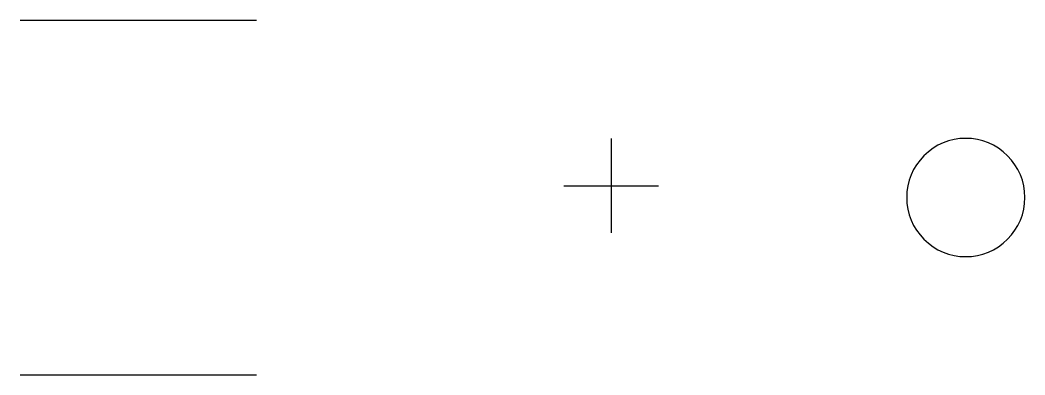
# Model space of a CAD drawing. Header units: millimetres. Extents: x 5 to 47.5, y 5 to 20.
import ezdxf

# ---------------------------------------------------------------- set-up
doc = ezdxf.new("R2010")
doc.units = ezdxf.units.MM
doc.layers.add('Camada 1', color=7, linetype='Continuous')

msp = doc.modelspace()

# ---------------------------------------------------------------- linework, layer by layer
at = {"layer": 'Camada 1', "color": 5}
for points in [[(5, 20), (8.333, 20), (11.667, 20), (15, 20)], [(30, 15), (30, 13.667), (30, 12.333), (30, 11)], [(28, 13), (29.333, 13), (30.667, 13), (32, 13)], [(5, 5), (8.333, 5), (11.667, 5), (15, 5)]]:
    msp.add_open_spline(points, degree=3, dxfattribs=at)
msp.add_open_spline([(45, 15), (45.663, 15), (46.299, 14.737), (46.768, 14.268), (47.237, 13.799), (47.5, 13.163), (47.5, 12.5), (47.5, 11.837), (47.237, 11.201), (46.768, 10.732), (46.299, 10.263), (45.663, 10), (45, 10), (44.337, 10), (43.701, 10.263), (43.232, 10.732), (42.763, 11.201), (42.5, 11.837), (42.5, 12.5), (42.5, 13.163), (42.763, 13.799), (43.232, 14.268), (43.701, 14.737), (44.337, 15), (45, 15)], degree=3, knots=[0, 0, 0, 0, 0.125, 0.125, 0.125, 0.25, 0.25, 0.25, 0.375, 0.375, 0.375, 0.5, 0.5, 0.5, 0.625, 0.625, 0.625, 0.75, 0.75, 0.75, 0.875, 0.875, 0.875, 1, 1, 1, 1], dxfattribs=at)

doc.saveas('drawing.dxf')
